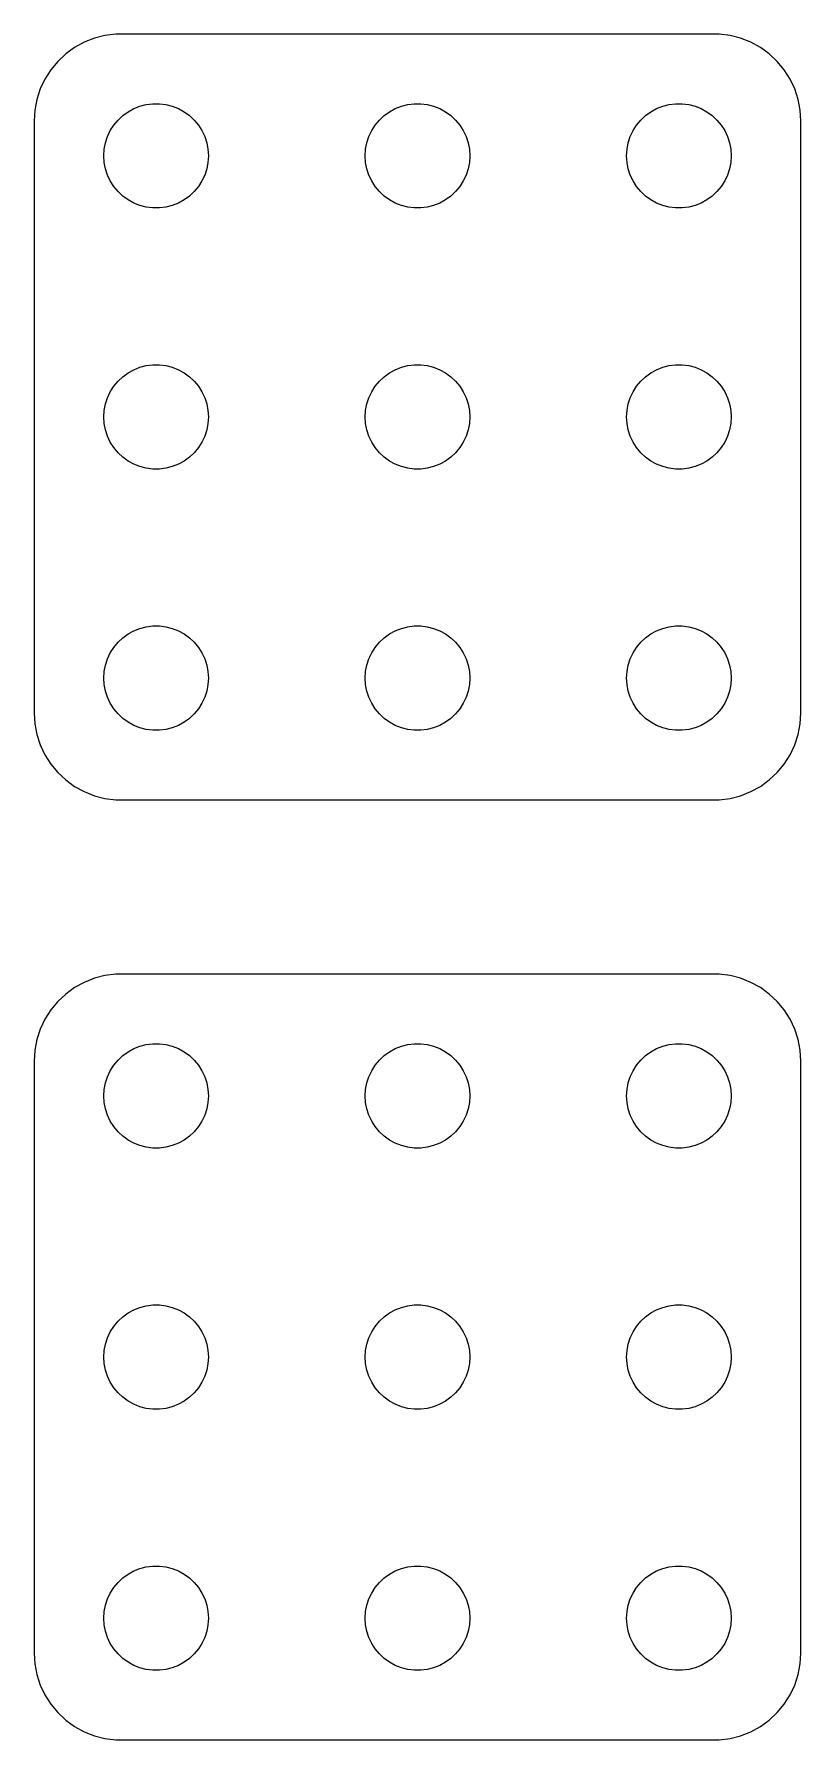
# Model space of a CAD drawing. Header units: metres. Extents: x -22 to 22, y 140 to 346.
# Drawn here: x -22 to 22, y 248 to 346 of the extents above; entities that cross this region are included whole.
import ezdxf

# ---------------------------------------------------------------- set-up
doc = ezdxf.new("R2010")
doc.units = ezdxf.units.M

msp = doc.modelspace()

# ---------------------------------------------------------------- linework, layer by layer
for p, q in [((-17.9369, 345.911), (-18.5451, 345.755)), ((-17.3139, 345.99), (-17.9369, 345.911)), ((17.3139, 345.99), (-17.3139, 345.99)), ((17.9369, 345.911), (17.3139, 345.99)), ((18.5451, 345.755), (17.9369, 345.911)), ((-19.6791, 345.222), (-20.1871, 344.853)), ((-19.1289, 345.524), (-19.6791, 345.222)), ((-18.5451, 345.755), (-19.1289, 345.524)), ((19.1289, 345.524), (18.5451, 345.755)), ((19.6791, 345.222), (19.1289, 345.524)), ((20.1871, 344.853), (19.6791, 345.222)), ((-21.0451, 343.939), (-21.3815, 343.409)), ((-20.6448, 344.423), (-21.0451, 343.939)), ((-20.1871, 344.853), (-20.6448, 344.423)), ((20.6448, 344.423), (20.1871, 344.853)), ((21.0451, 343.939), (20.6448, 344.423)), ((21.3815, 343.409), (21.0451, 343.939)), ((-21.3815, 343.409), (-21.6489, 342.841)), ((21.6489, 342.841), (21.3815, 343.409)), ((-21.8429, 342.243), (-21.9606, 341.627)), ((-21.6489, 342.841), (-21.8429, 342.243)), ((-15.5621, 341.947), (-15.1884, 341.994)), ((-15.1884, 341.994), (-14.8116, 341.994)), ((-14.8116, 341.994), (-14.4379, 341.947)), ((-0.562134, 341.947), (-0.18837, 341.994)), ((-0.18837, 341.994), (0.18837, 341.994)), ((0.18837, 341.994), (0.562134, 341.947)), ((14.4379, 341.947), (14.8116, 341.994)), ((14.8116, 341.994), (15.1884, 341.994)), ((15.1884, 341.994), (15.5621, 341.947)), ((21.8429, 342.243), (21.6489, 342.841)), ((21.9606, 341.627), (21.8429, 342.243)), ((-21.9606, 341.627), (-22, 341)), ((-22, 341), (-22, 307)), ((-17.427, 340.763), (-17.1869, 341.054)), ((-17.1869, 341.054), (-16.9123, 341.312)), ((-16.9123, 341.312), (-16.6075, 341.533)), ((-16.6075, 341.533), (-16.2773, 341.714)), ((-16.2773, 341.714), (-15.927, 341.853)), ((-15.927, 341.853), (-15.5621, 341.947)), ((-14.4379, 341.947), (-14.0729, 341.853)), ((-14.0729, 341.853), (-13.7227, 341.714)), ((-13.7227, 341.714), (-13.3925, 341.533)), ((-13.3925, 341.533), (-13.0877, 341.312)), ((-13.0877, 341.312), (-12.8131, 341.054)), ((-12.8131, 341.054), (-12.5729, 340.763)), ((-2.42705, 340.763), (-2.1869, 341.054)), ((-2.1869, 341.054), (-1.91226, 341.312)), ((-1.91226, 341.312), (-1.60747, 341.533)), ((-1.60747, 341.533), (-1.27733, 341.714)), ((-1.27733, 341.714), (-0.927048, 341.853)), ((-0.927048, 341.853), (-0.562134, 341.947)), ((0.562134, 341.947), (0.927048, 341.853)), ((0.927048, 341.853), (1.27733, 341.714)), ((1.27733, 341.714), (1.60747, 341.533)), ((1.60747, 341.533), (1.91226, 341.312)), ((1.91226, 341.312), (2.1869, 341.054)), ((2.1869, 341.054), (2.42705, 340.763)), ((12.5729, 340.763), (12.8131, 341.054)), ((12.8131, 341.054), (13.0877, 341.312)), ((13.0877, 341.312), (13.3925, 341.533)), ((13.3925, 341.533), (13.7227, 341.714)), ((13.7227, 341.714), (14.0729, 341.853)), ((14.0729, 341.853), (14.4379, 341.947)), ((15.5621, 341.947), (15.927, 341.853)), ((15.927, 341.853), (16.2773, 341.714)), ((16.2773, 341.714), (16.6075, 341.533)), ((16.6075, 341.533), (16.9123, 341.312)), ((16.9123, 341.312), (17.1869, 341.054)), ((17.1869, 341.054), (17.427, 340.763)), ((22, 341), (21.9606, 341.627)), ((22, 307), (22, 341)), ((-17.9057, 339.746), (-17.7893, 340.104)), ((-17.7893, 340.104), (-17.6289, 340.445)), ((-17.6289, 340.445), (-17.427, 340.763)), ((-12.5729, 340.763), (-12.3711, 340.445)), ((-12.3711, 340.445), (-12.2107, 340.104)), ((-12.2107, 340.104), (-12.0942, 339.746)), ((-2.90575, 339.746), (-2.78932, 340.104)), ((-2.78932, 340.104), (-2.62891, 340.445)), ((-2.62891, 340.445), (-2.42705, 340.763)), ((2.42705, 340.763), (2.62891, 340.445)), ((2.62891, 340.445), (2.78932, 340.104)), ((2.78932, 340.104), (2.90575, 339.746)), ((12.0942, 339.746), (12.2107, 340.104)), ((12.2107, 340.104), (12.3711, 340.445)), ((12.3711, 340.445), (12.5729, 340.763)), ((17.427, 340.763), (17.6289, 340.445)), ((17.6289, 340.445), (17.7893, 340.104)), ((17.7893, 340.104), (17.9057, 339.746)), ((-18, 339), (-17.9763, 339.376)), ((-17.9763, 339.376), (-17.9057, 339.746)), ((-12.0942, 339.746), (-12.0237, 339.376)), ((-12.0237, 339.376), (-12, 339)), ((-3, 339), (-2.97633, 339.376)), ((-2.97633, 339.376), (-2.90575, 339.746)), ((2.90575, 339.746), (2.97633, 339.376)), ((2.97633, 339.376), (3, 339)), ((12, 339), (12.0237, 339.376)), ((12.0237, 339.376), (12.0942, 339.746)), ((17.9057, 339.746), (17.9763, 339.376)), ((17.9763, 339.376), (18, 339)), ((-17.9763, 338.624), (-18, 339)), ((-17.9057, 338.254), (-17.9763, 338.624)), ((-17.7893, 337.896), (-17.9057, 338.254)), ((-12.0942, 338.254), (-12.2107, 337.896)), ((-12.0237, 338.624), (-12.0942, 338.254)), ((-12, 339), (-12.0237, 338.624)), ((-2.97633, 338.624), (-3, 339)), ((-2.90575, 338.254), (-2.97633, 338.624)), ((-2.78932, 337.896), (-2.90575, 338.254)), ((2.90575, 338.254), (2.78932, 337.896)), ((2.97633, 338.624), (2.90575, 338.254)), ((3, 339), (2.97633, 338.624)), ((12.0237, 338.624), (12, 339)), ((12.0942, 338.254), (12.0237, 338.624)), ((12.2107, 337.896), (12.0942, 338.254)), ((17.9057, 338.254), (17.7893, 337.896)), ((17.9763, 338.624), (17.9057, 338.254)), ((18, 339), (17.9763, 338.624)), ((-17.6289, 337.555), (-17.7893, 337.896)), ((-17.427, 337.237), (-17.6289, 337.555)), ((-17.1869, 336.946), (-17.427, 337.237)), ((-12.5729, 337.237), (-12.8131, 336.946)), ((-12.3711, 337.555), (-12.5729, 337.237)), ((-12.2107, 337.896), (-12.3711, 337.555)), ((-2.62891, 337.555), (-2.78932, 337.896)), ((-2.42705, 337.237), (-2.62891, 337.555)), ((-2.1869, 336.946), (-2.42705, 337.237)), ((2.42705, 337.237), (2.1869, 336.946)), ((2.62891, 337.555), (2.42705, 337.237)), ((2.78932, 337.896), (2.62891, 337.555)), ((12.3711, 337.555), (12.2107, 337.896)), ((12.5729, 337.237), (12.3711, 337.555)), ((12.8131, 336.946), (12.5729, 337.237)), ((17.427, 337.237), (17.1869, 336.946)), ((17.6289, 337.555), (17.427, 337.237)), ((17.7893, 337.896), (17.6289, 337.555)), ((-16.9123, 336.688), (-17.1869, 336.946)), ((-16.6075, 336.467), (-16.9123, 336.688)), ((-16.2773, 336.286), (-16.6075, 336.467)), ((-15.927, 336.147), (-16.2773, 336.286)), ((-15.5621, 336.053), (-15.927, 336.147)), ((-14.0729, 336.147), (-14.4379, 336.053)), ((-13.7227, 336.286), (-14.0729, 336.147)), ((-13.3925, 336.467), (-13.7227, 336.286)), ((-13.0877, 336.688), (-13.3925, 336.467)), ((-12.8131, 336.946), (-13.0877, 336.688)), ((-1.91226, 336.688), (-2.1869, 336.946)), ((-1.60747, 336.467), (-1.91226, 336.688)), ((-1.27733, 336.286), (-1.60747, 336.467)), ((-0.927048, 336.147), (-1.27733, 336.286)), ((-0.562134, 336.053), (-0.927048, 336.147)), ((0.927048, 336.147), (0.562134, 336.053)), ((1.27733, 336.286), (0.927048, 336.147)), ((1.60747, 336.467), (1.27733, 336.286)), ((1.91226, 336.688), (1.60747, 336.467)), ((2.1869, 336.946), (1.91226, 336.688)), ((13.0877, 336.688), (12.8131, 336.946)), ((13.3925, 336.467), (13.0877, 336.688)), ((13.7227, 336.286), (13.3925, 336.467)), ((14.0729, 336.147), (13.7227, 336.286)), ((14.4379, 336.053), (14.0729, 336.147)), ((15.927, 336.147), (15.5621, 336.053)), ((16.2773, 336.286), (15.927, 336.147)), ((16.6075, 336.467), (16.2773, 336.286)), ((16.9123, 336.688), (16.6075, 336.467)), ((17.1869, 336.946), (16.9123, 336.688)), ((-15.1884, 336.006), (-15.5621, 336.053)), ((-14.8116, 336.006), (-15.1884, 336.006)), ((-14.4379, 336.053), (-14.8116, 336.006)), ((-0.18837, 336.006), (-0.562134, 336.053)), ((0.18837, 336.006), (-0.18837, 336.006)), ((0.562134, 336.053), (0.18837, 336.006)), ((14.8116, 336.006), (14.4379, 336.053)), ((15.1884, 336.006), (14.8116, 336.006)), ((15.5621, 336.053), (15.1884, 336.006)), ((-17.1869, 326.054), (-16.9123, 326.312)), ((-16.9123, 326.312), (-16.6075, 326.533)), ((-16.6075, 326.533), (-16.2773, 326.714)), ((-16.2773, 326.714), (-15.927, 326.853)), ((-15.927, 326.853), (-15.5621, 326.947)), ((-15.5621, 326.947), (-15.1884, 326.994)), ((-15.1884, 326.994), (-14.8116, 326.994)), ((-14.8116, 326.994), (-14.4379, 326.947)), ((-14.4379, 326.947), (-14.0729, 326.853)), ((-14.0729, 326.853), (-13.7227, 326.714)), ((-13.7227, 326.714), (-13.3925, 326.533)), ((-13.3925, 326.533), (-13.0877, 326.312)), ((-13.0877, 326.312), (-12.8131, 326.054)), ((-2.1869, 326.054), (-1.91226, 326.312)), ((-1.91226, 326.312), (-1.60747, 326.533)), ((-1.60747, 326.533), (-1.27733, 326.714)), ((-1.27733, 326.714), (-0.927048, 326.853)), ((-0.927048, 326.853), (-0.562134, 326.947)), ((-0.562134, 326.947), (-0.18837, 326.994)), ((-0.18837, 326.994), (0.18837, 326.994)), ((0.18837, 326.994), (0.562134, 326.947)), ((0.562134, 326.947), (0.927048, 326.853)), ((0.927048, 326.853), (1.27733, 326.714)), ((1.27733, 326.714), (1.60747, 326.533)), ((1.60747, 326.533), (1.91226, 326.312)), ((1.91226, 326.312), (2.1869, 326.054)), ((12.8131, 326.054), (13.0877, 326.312)), ((13.0877, 326.312), (13.3925, 326.533)), ((13.3925, 326.533), (13.7227, 326.714)), ((13.7227, 326.714), (14.0729, 326.853)), ((14.0729, 326.853), (14.4379, 326.947)), ((14.4379, 326.947), (14.8116, 326.994)), ((14.8116, 326.994), (15.1884, 326.994)), ((15.1884, 326.994), (15.5621, 326.947)), ((15.5621, 326.947), (15.927, 326.853)), ((15.927, 326.853), (16.2773, 326.714)), ((16.2773, 326.714), (16.6075, 326.533)), ((16.6075, 326.533), (16.9123, 326.312)), ((16.9123, 326.312), (17.1869, 326.054)), ((-17.7893, 325.104), (-17.6289, 325.445)), ((-17.6289, 325.445), (-17.427, 325.763)), ((-17.427, 325.763), (-17.1869, 326.054)), ((-12.8131, 326.054), (-12.5729, 325.763)), ((-12.5729, 325.763), (-12.3711, 325.445)), ((-12.3711, 325.445), (-12.2107, 325.104)), ((-2.78932, 325.104), (-2.62891, 325.445)), ((-2.62891, 325.445), (-2.42705, 325.763)), ((-2.42705, 325.763), (-2.1869, 326.054)), ((2.1869, 326.054), (2.42705, 325.763)), ((2.42705, 325.763), (2.62891, 325.445)), ((2.62891, 325.445), (2.78932, 325.104)), ((12.2107, 325.104), (12.3711, 325.445)), ((12.3711, 325.445), (12.5729, 325.763)), ((12.5729, 325.763), (12.8131, 326.054)), ((17.1869, 326.054), (17.427, 325.763)), ((17.427, 325.763), (17.6289, 325.445)), ((17.6289, 325.445), (17.7893, 325.104)), ((-18, 324), (-17.9763, 324.376)), ((-17.9763, 324.376), (-17.9057, 324.746)), ((-17.9057, 324.746), (-17.7893, 325.104)), ((-12.2107, 325.104), (-12.0942, 324.746)), ((-12.0942, 324.746), (-12.0237, 324.376)), ((-12.0237, 324.376), (-12, 324)), ((-3, 324), (-2.97633, 324.376)), ((-2.97633, 324.376), (-2.90575, 324.746)), ((-2.90575, 324.746), (-2.78932, 325.104)), ((2.78932, 325.104), (2.90575, 324.746)), ((2.90575, 324.746), (2.97633, 324.376)), ((2.97633, 324.376), (3, 324)), ((12, 324), (12.0237, 324.376)), ((12.0237, 324.376), (12.0942, 324.746)), ((12.0942, 324.746), (12.2107, 325.104)), ((17.7893, 325.104), (17.9057, 324.746)), ((17.9057, 324.746), (17.9763, 324.376)), ((17.9763, 324.376), (18, 324)), ((-17.9763, 323.624), (-18, 324)), ((-17.9057, 323.254), (-17.9763, 323.624)), ((-12.0237, 323.624), (-12.0942, 323.254)), ((-12, 324), (-12.0237, 323.624)), ((-2.97633, 323.624), (-3, 324)), ((-2.90575, 323.254), (-2.97633, 323.624)), ((2.97633, 323.624), (2.90575, 323.254)), ((3, 324), (2.97633, 323.624)), ((12.0237, 323.624), (12, 324)), ((12.0942, 323.254), (12.0237, 323.624)), ((17.9763, 323.624), (17.9057, 323.254)), ((18, 324), (17.9763, 323.624)), ((-17.7893, 322.896), (-17.9057, 323.254)), ((-17.6289, 322.555), (-17.7893, 322.896)), ((-17.427, 322.237), (-17.6289, 322.555)), ((-12.3711, 322.555), (-12.5729, 322.237)), ((-12.2107, 322.896), (-12.3711, 322.555)), ((-12.0942, 323.254), (-12.2107, 322.896)), ((-2.78932, 322.896), (-2.90575, 323.254)), ((-2.62891, 322.555), (-2.78932, 322.896)), ((-2.42705, 322.237), (-2.62891, 322.555)), ((2.62891, 322.555), (2.42705, 322.237)), ((2.78932, 322.896), (2.62891, 322.555)), ((2.90575, 323.254), (2.78932, 322.896)), ((12.2107, 322.896), (12.0942, 323.254)), ((12.3711, 322.555), (12.2107, 322.896)), ((12.5729, 322.237), (12.3711, 322.555)), ((17.6289, 322.555), (17.427, 322.237)), ((17.7893, 322.896), (17.6289, 322.555)), ((17.9057, 323.254), (17.7893, 322.896)), ((-17.1869, 321.946), (-17.427, 322.237)), ((-16.9123, 321.688), (-17.1869, 321.946)), ((-16.6075, 321.467), (-16.9123, 321.688)), ((-16.2773, 321.286), (-16.6075, 321.467)), ((-13.3925, 321.467), (-13.7227, 321.286)), ((-13.0877, 321.688), (-13.3925, 321.467)), ((-12.8131, 321.946), (-13.0877, 321.688)), ((-12.5729, 322.237), (-12.8131, 321.946)), ((-2.1869, 321.946), (-2.42705, 322.237)), ((-1.91226, 321.688), (-2.1869, 321.946)), ((-1.60747, 321.467), (-1.91226, 321.688)), ((-1.27733, 321.286), (-1.60747, 321.467)), ((1.60747, 321.467), (1.27733, 321.286)), ((1.91226, 321.688), (1.60747, 321.467)), ((2.1869, 321.946), (1.91226, 321.688)), ((2.42705, 322.237), (2.1869, 321.946)), ((12.8131, 321.946), (12.5729, 322.237)), ((13.0877, 321.688), (12.8131, 321.946)), ((13.3925, 321.467), (13.0877, 321.688)), ((13.7227, 321.286), (13.3925, 321.467)), ((16.6075, 321.467), (16.2773, 321.286)), ((16.9123, 321.688), (16.6075, 321.467)), ((17.1869, 321.946), (16.9123, 321.688)), ((17.427, 322.237), (17.1869, 321.946)), ((-15.927, 321.147), (-16.2773, 321.286)), ((-15.5621, 321.053), (-15.927, 321.147)), ((-15.1884, 321.006), (-15.5621, 321.053)), ((-14.8116, 321.006), (-15.1884, 321.006)), ((-14.4379, 321.053), (-14.8116, 321.006)), ((-14.0729, 321.147), (-14.4379, 321.053)), ((-13.7227, 321.286), (-14.0729, 321.147)), ((-0.927048, 321.147), (-1.27733, 321.286)), ((-0.562134, 321.053), (-0.927048, 321.147)), ((-0.18837, 321.006), (-0.562134, 321.053)), ((0.18837, 321.006), (-0.18837, 321.006)), ((0.562134, 321.053), (0.18837, 321.006)), ((0.927048, 321.147), (0.562134, 321.053)), ((1.27733, 321.286), (0.927048, 321.147)), ((14.0729, 321.147), (13.7227, 321.286)), ((14.4379, 321.053), (14.0729, 321.147)), ((14.8116, 321.006), (14.4379, 321.053)), ((15.1884, 321.006), (14.8116, 321.006)), ((15.5621, 321.053), (15.1884, 321.006)), ((15.927, 321.147), (15.5621, 321.053)), ((16.2773, 321.286), (15.927, 321.147)), ((-16.6075, 311.533), (-16.2773, 311.714)), ((-16.2773, 311.714), (-15.927, 311.853)), ((-15.927, 311.853), (-15.5621, 311.947)), ((-15.5621, 311.947), (-15.1884, 311.994)), ((-15.1884, 311.994), (-14.8116, 311.994)), ((-14.8116, 311.994), (-14.4379, 311.947)), ((-14.4379, 311.947), (-14.0729, 311.853)), ((-14.0729, 311.853), (-13.7227, 311.714)), ((-13.7227, 311.714), (-13.3925, 311.533)), ((-1.60747, 311.533), (-1.27733, 311.714)), ((-1.27733, 311.714), (-0.927048, 311.853)), ((-0.927048, 311.853), (-0.562134, 311.947)), ((-0.562134, 311.947), (-0.18837, 311.994)), ((-0.18837, 311.994), (0.18837, 311.994)), ((0.18837, 311.994), (0.562134, 311.947)), ((0.562134, 311.947), (0.927048, 311.853)), ((0.927048, 311.853), (1.27733, 311.714)), ((1.27733, 311.714), (1.60747, 311.533)), ((13.3925, 311.533), (13.7227, 311.714)), ((13.7227, 311.714), (14.0729, 311.853)), ((14.0729, 311.853), (14.4379, 311.947)), ((14.4379, 311.947), (14.8116, 311.994)), ((14.8116, 311.994), (15.1884, 311.994)), ((15.1884, 311.994), (15.5621, 311.947)), ((15.5621, 311.947), (15.927, 311.853)), ((15.927, 311.853), (16.2773, 311.714)), ((16.2773, 311.714), (16.6075, 311.533)), ((-17.6289, 310.445), (-17.427, 310.763)), ((-17.427, 310.763), (-17.1869, 311.054)), ((-17.1869, 311.054), (-16.9123, 311.312)), ((-16.9123, 311.312), (-16.6075, 311.533)), ((-13.3925, 311.533), (-13.0877, 311.312)), ((-13.0877, 311.312), (-12.8131, 311.054)), ((-12.8131, 311.054), (-12.5729, 310.763)), ((-12.5729, 310.763), (-12.3711, 310.445)), ((-2.62891, 310.445), (-2.42705, 310.763)), ((-2.42705, 310.763), (-2.1869, 311.054)), ((-2.1869, 311.054), (-1.91226, 311.312)), ((-1.91226, 311.312), (-1.60747, 311.533)), ((1.60747, 311.533), (1.91226, 311.312)), ((1.91226, 311.312), (2.1869, 311.054)), ((2.1869, 311.054), (2.42705, 310.763)), ((2.42705, 310.763), (2.62891, 310.445)), ((12.3711, 310.445), (12.5729, 310.763)), ((12.5729, 310.763), (12.8131, 311.054)), ((12.8131, 311.054), (13.0877, 311.312)), ((13.0877, 311.312), (13.3925, 311.533)), ((16.6075, 311.533), (16.9123, 311.312)), ((16.9123, 311.312), (17.1869, 311.054)), ((17.1869, 311.054), (17.427, 310.763)), ((17.427, 310.763), (17.6289, 310.445)), ((-17.9763, 309.376), (-17.9057, 309.746)), ((-17.9057, 309.746), (-17.7893, 310.104)), ((-17.7893, 310.104), (-17.6289, 310.445)), ((-12.3711, 310.445), (-12.2107, 310.104)), ((-12.2107, 310.104), (-12.0942, 309.746)), ((-12.0942, 309.746), (-12.0237, 309.376)), ((-2.97633, 309.376), (-2.90575, 309.746)), ((-2.90575, 309.746), (-2.78932, 310.104)), ((-2.78932, 310.104), (-2.62891, 310.445)), ((2.62891, 310.445), (2.78932, 310.104)), ((2.78932, 310.104), (2.90575, 309.746)), ((2.90575, 309.746), (2.97633, 309.376)), ((12.0237, 309.376), (12.0942, 309.746)), ((12.0942, 309.746), (12.2107, 310.104)), ((12.2107, 310.104), (12.3711, 310.445)), ((17.6289, 310.445), (17.7893, 310.104)), ((17.7893, 310.104), (17.9057, 309.746)), ((17.9057, 309.746), (17.9763, 309.376)), ((-18, 309), (-17.9763, 309.376)), ((-17.9763, 308.624), (-18, 309)), ((-12.0237, 309.376), (-12, 309)), ((-12, 309), (-12.0237, 308.624)), ((-3, 309), (-2.97633, 309.376)), ((-2.97633, 308.624), (-3, 309)), ((2.97633, 309.376), (3, 309)), ((3, 309), (2.97633, 308.624)), ((12, 309), (12.0237, 309.376)), ((12.0237, 308.624), (12, 309)), ((17.9763, 309.376), (18, 309)), ((18, 309), (17.9763, 308.624)), ((-17.9057, 308.254), (-17.9763, 308.624)), ((-17.7893, 307.896), (-17.9057, 308.254)), ((-17.6289, 307.555), (-17.7893, 307.896)), ((-12.2107, 307.896), (-12.3711, 307.555)), ((-12.0942, 308.254), (-12.2107, 307.896)), ((-12.0237, 308.624), (-12.0942, 308.254)), ((-2.90575, 308.254), (-2.97633, 308.624)), ((-2.78932, 307.896), (-2.90575, 308.254)), ((-2.62891, 307.555), (-2.78932, 307.896)), ((2.78932, 307.896), (2.62891, 307.555)), ((2.90575, 308.254), (2.78932, 307.896)), ((2.97633, 308.624), (2.90575, 308.254)), ((12.0942, 308.254), (12.0237, 308.624)), ((12.2107, 307.896), (12.0942, 308.254)), ((12.3711, 307.555), (12.2107, 307.896)), ((17.7893, 307.896), (17.6289, 307.555)), ((17.9057, 308.254), (17.7893, 307.896)), ((17.9763, 308.624), (17.9057, 308.254)), ((-22, 307), (-21.9606, 306.373)), ((-17.427, 307.237), (-17.6289, 307.555)), ((-17.1869, 306.946), (-17.427, 307.237)), ((-16.9123, 306.688), (-17.1869, 306.946)), ((-16.6075, 306.467), (-16.9123, 306.688)), ((-13.0877, 306.688), (-13.3925, 306.467)), ((-12.8131, 306.946), (-13.0877, 306.688)), ((-12.5729, 307.237), (-12.8131, 306.946)), ((-12.3711, 307.555), (-12.5729, 307.237)), ((-2.42705, 307.237), (-2.62891, 307.555)), ((-2.1869, 306.946), (-2.42705, 307.237)), ((-1.91226, 306.688), (-2.1869, 306.946)), ((-1.60747, 306.467), (-1.91226, 306.688)), ((1.91226, 306.688), (1.60747, 306.467)), ((2.1869, 306.946), (1.91226, 306.688)), ((2.42705, 307.237), (2.1869, 306.946)), ((2.62891, 307.555), (2.42705, 307.237)), ((12.5729, 307.237), (12.3711, 307.555)), ((12.8131, 306.946), (12.5729, 307.237)), ((13.0877, 306.688), (12.8131, 306.946)), ((13.3925, 306.467), (13.0877, 306.688)), ((16.9123, 306.688), (16.6075, 306.467)), ((17.1869, 306.946), (16.9123, 306.688)), ((17.427, 307.237), (17.1869, 306.946)), ((17.6289, 307.555), (17.427, 307.237)), ((21.9606, 306.373), (22, 307)), ((-21.9606, 306.373), (-21.8429, 305.757)), ((-21.8429, 305.757), (-21.6489, 305.159)), ((-16.2773, 306.286), (-16.6075, 306.467)), ((-15.927, 306.147), (-16.2773, 306.286)), ((-15.5621, 306.053), (-15.927, 306.147)), ((-15.1884, 306.006), (-15.5621, 306.053)), ((-14.8116, 306.006), (-15.1884, 306.006)), ((-14.4379, 306.053), (-14.8116, 306.006)), ((-14.0729, 306.147), (-14.4379, 306.053)), ((-13.7227, 306.286), (-14.0729, 306.147)), ((-13.3925, 306.467), (-13.7227, 306.286)), ((-1.27733, 306.286), (-1.60747, 306.467)), ((-0.927048, 306.147), (-1.27733, 306.286)), ((-0.562134, 306.053), (-0.927048, 306.147)), ((-0.18837, 306.006), (-0.562134, 306.053)), ((0.18837, 306.006), (-0.18837, 306.006)), ((0.562134, 306.053), (0.18837, 306.006)), ((0.927048, 306.147), (0.562134, 306.053)), ((1.27733, 306.286), (0.927048, 306.147)), ((1.60747, 306.467), (1.27733, 306.286)), ((13.7227, 306.286), (13.3925, 306.467)), ((14.0729, 306.147), (13.7227, 306.286)), ((14.4379, 306.053), (14.0729, 306.147)), ((14.8116, 306.006), (14.4379, 306.053)), ((15.1884, 306.006), (14.8116, 306.006)), ((15.5621, 306.053), (15.1884, 306.006)), ((15.927, 306.147), (15.5621, 306.053)), ((16.2773, 306.286), (15.927, 306.147)), ((16.6075, 306.467), (16.2773, 306.286)), ((21.6489, 305.159), (21.8429, 305.757)), ((21.8429, 305.757), (21.9606, 306.373)), ((-21.6489, 305.159), (-21.3815, 304.591)), ((21.3815, 304.591), (21.6489, 305.159)), ((-21.3815, 304.591), (-21.0451, 304.061)), ((-21.0451, 304.061), (-20.6448, 303.577)), ((20.6448, 303.577), (21.0451, 304.061)), ((21.0451, 304.061), (21.3815, 304.591)), ((-20.6448, 303.577), (-20.1871, 303.147)), ((-20.1871, 303.147), (-19.6791, 302.778)), ((-19.6791, 302.778), (-19.1289, 302.476)), ((19.1289, 302.476), (19.6791, 302.778)), ((19.6791, 302.778), (20.1871, 303.147)), ((20.1871, 303.147), (20.6448, 303.577)), ((-19.1289, 302.476), (-18.5451, 302.245)), ((-18.5451, 302.245), (-17.9369, 302.089)), ((-17.9369, 302.089), (-17.3139, 302.01)), ((-17.3139, 302.01), (17.3139, 302.01)), ((17.3139, 302.01), (17.9369, 302.089)), ((17.9369, 302.089), (18.5451, 302.245)), ((18.5451, 302.245), (19.1289, 302.476)), ((-17.3139, 291.99), (-17.9369, 291.911)), ((17.3139, 291.99), (-17.3139, 291.99)), ((17.9369, 291.911), (17.3139, 291.99)), ((-19.6791, 291.222), (-20.1871, 290.853)), ((-19.1289, 291.524), (-19.6791, 291.222)), ((-18.5451, 291.755), (-19.1289, 291.524)), ((-17.9369, 291.911), (-18.5451, 291.755)), ((18.5451, 291.755), (17.9369, 291.911)), ((19.1289, 291.524), (18.5451, 291.755)), ((19.6791, 291.222), (19.1289, 291.524)), ((20.1871, 290.853), (19.6791, 291.222)), ((-20.6448, 290.423), (-21.0451, 289.939)), ((-20.1871, 290.853), (-20.6448, 290.423)), ((20.6448, 290.423), (20.1871, 290.853)), ((21.0451, 289.939), (20.6448, 290.423)), ((-21.3815, 289.409), (-21.6489, 288.841)), ((-21.0451, 289.939), (-21.3815, 289.409)), ((21.3815, 289.409), (21.0451, 289.939)), ((21.6489, 288.841), (21.3815, 289.409)), ((-21.8429, 288.243), (-21.9606, 287.627)), ((-21.6489, 288.841), (-21.8429, 288.243)), ((21.8429, 288.243), (21.6489, 288.841)), ((21.9606, 287.627), (21.8429, 288.243)), ((-21.9606, 287.627), (-22, 287)), ((-17.1869, 287.054), (-16.9123, 287.312)), ((-16.9123, 287.312), (-16.6075, 287.533)), ((-16.6075, 287.533), (-16.2773, 287.714)), ((-16.2773, 287.714), (-15.927, 287.853)), ((-15.927, 287.853), (-15.5621, 287.947)), ((-15.5621, 287.947), (-15.1884, 287.994)), ((-15.1884, 287.994), (-14.8116, 287.994)), ((-14.8116, 287.994), (-14.4379, 287.947)), ((-14.4379, 287.947), (-14.0729, 287.853)), ((-14.0729, 287.853), (-13.7227, 287.714)), ((-13.7227, 287.714), (-13.3925, 287.533)), ((-13.3925, 287.533), (-13.0877, 287.312)), ((-13.0877, 287.312), (-12.8131, 287.054)), ((-2.1869, 287.054), (-1.91226, 287.312)), ((-1.91226, 287.312), (-1.60747, 287.533)), ((-1.60747, 287.533), (-1.27733, 287.714)), ((-1.27733, 287.714), (-0.927048, 287.853)), ((-0.927048, 287.853), (-0.562134, 287.947)), ((-0.562134, 287.947), (-0.18837, 287.994)), ((-0.18837, 287.994), (0.18837, 287.994)), ((0.18837, 287.994), (0.562134, 287.947)), ((0.562134, 287.947), (0.927048, 287.853)), ((0.927048, 287.853), (1.27733, 287.714)), ((1.27733, 287.714), (1.60747, 287.533)), ((1.60747, 287.533), (1.91226, 287.312)), ((1.91226, 287.312), (2.1869, 287.054)), ((12.8131, 287.054), (13.0877, 287.312)), ((13.0877, 287.312), (13.3925, 287.533)), ((13.3925, 287.533), (13.7227, 287.714)), ((13.7227, 287.714), (14.0729, 287.853)), ((14.0729, 287.853), (14.4379, 287.947)), ((14.4379, 287.947), (14.8116, 287.994)), ((14.8116, 287.994), (15.1884, 287.994)), ((15.1884, 287.994), (15.5621, 287.947)), ((15.5621, 287.947), (15.927, 287.853)), ((15.927, 287.853), (16.2773, 287.714)), ((16.2773, 287.714), (16.6075, 287.533)), ((16.6075, 287.533), (16.9123, 287.312)), ((16.9123, 287.312), (17.1869, 287.054)), ((22, 287), (21.9606, 287.627)), ((-22, 287), (-22, 253)), ((-17.9057, 285.746), (-17.7893, 286.104)), ((-17.7893, 286.104), (-17.6289, 286.445)), ((-17.6289, 286.445), (-17.427, 286.763)), ((-17.427, 286.763), (-17.1869, 287.054)), ((-12.8131, 287.054), (-12.5729, 286.763)), ((-12.5729, 286.763), (-12.3711, 286.445)), ((-12.3711, 286.445), (-12.2107, 286.104)), ((-12.2107, 286.104), (-12.0942, 285.746)), ((-2.90575, 285.746), (-2.78932, 286.104)), ((-2.78932, 286.104), (-2.62891, 286.445)), ((-2.62891, 286.445), (-2.42705, 286.763)), ((-2.42705, 286.763), (-2.1869, 287.054)), ((2.1869, 287.054), (2.42705, 286.763)), ((2.42705, 286.763), (2.62891, 286.445)), ((2.62891, 286.445), (2.78932, 286.104)), ((2.78932, 286.104), (2.90575, 285.746)), ((12.0942, 285.746), (12.2107, 286.104)), ((12.2107, 286.104), (12.3711, 286.445)), ((12.3711, 286.445), (12.5729, 286.763)), ((12.5729, 286.763), (12.8131, 287.054)), ((17.1869, 287.054), (17.427, 286.763)), ((17.427, 286.763), (17.6289, 286.445)), ((17.6289, 286.445), (17.7893, 286.104)), ((17.7893, 286.104), (17.9057, 285.746)), ((22, 253), (22, 287)), ((-18, 285), (-17.9763, 285.376)), ((-17.9763, 285.376), (-17.9057, 285.746)), ((-12.0942, 285.746), (-12.0237, 285.376)), ((-12.0237, 285.376), (-12, 285)), ((-3, 285), (-2.97633, 285.376)), ((-2.97633, 285.376), (-2.90575, 285.746)), ((2.90575, 285.746), (2.97633, 285.376)), ((2.97633, 285.376), (3, 285)), ((12, 285), (12.0237, 285.376)), ((12.0237, 285.376), (12.0942, 285.746)), ((17.9057, 285.746), (17.9763, 285.376)), ((17.9763, 285.376), (18, 285)), ((-17.9763, 284.624), (-18, 285)), ((-17.9057, 284.254), (-17.9763, 284.624)), ((-17.7893, 283.896), (-17.9057, 284.254)), ((-12.0942, 284.254), (-12.2107, 283.896)), ((-12.0237, 284.624), (-12.0942, 284.254)), ((-12, 285), (-12.0237, 284.624)), ((-2.97633, 284.624), (-3, 285)), ((-2.90575, 284.254), (-2.97633, 284.624)), ((-2.78932, 283.896), (-2.90575, 284.254)), ((2.90575, 284.254), (2.78932, 283.896)), ((2.97633, 284.624), (2.90575, 284.254)), ((3, 285), (2.97633, 284.624)), ((12.0237, 284.624), (12, 285)), ((12.0942, 284.254), (12.0237, 284.624)), ((12.2107, 283.896), (12.0942, 284.254)), ((17.9057, 284.254), (17.7893, 283.896)), ((17.9763, 284.624), (17.9057, 284.254)), ((18, 285), (17.9763, 284.624)), ((-17.6289, 283.555), (-17.7893, 283.896)), ((-17.427, 283.237), (-17.6289, 283.555)), ((-17.1869, 282.946), (-17.427, 283.237)), ((-12.5729, 283.237), (-12.8131, 282.946)), ((-12.3711, 283.555), (-12.5729, 283.237)), ((-12.2107, 283.896), (-12.3711, 283.555)), ((-2.62891, 283.555), (-2.78932, 283.896)), ((-2.42705, 283.237), (-2.62891, 283.555)), ((-2.1869, 282.946), (-2.42705, 283.237)), ((2.42705, 283.237), (2.1869, 282.946)), ((2.62891, 283.555), (2.42705, 283.237)), ((2.78932, 283.896), (2.62891, 283.555)), ((12.3711, 283.555), (12.2107, 283.896)), ((12.5729, 283.237), (12.3711, 283.555)), ((12.8131, 282.946), (12.5729, 283.237)), ((17.427, 283.237), (17.1869, 282.946)), ((17.6289, 283.555), (17.427, 283.237)), ((17.7893, 283.896), (17.6289, 283.555)), ((-16.9123, 282.688), (-17.1869, 282.946)), ((-16.6075, 282.467), (-16.9123, 282.688)), ((-16.2773, 282.286), (-16.6075, 282.467)), ((-15.927, 282.147), (-16.2773, 282.286)), ((-13.7227, 282.286), (-14.0729, 282.147)), ((-13.3925, 282.467), (-13.7227, 282.286)), ((-13.0877, 282.688), (-13.3925, 282.467)), ((-12.8131, 282.946), (-13.0877, 282.688)), ((-1.91226, 282.688), (-2.1869, 282.946)), ((-1.60747, 282.467), (-1.91226, 282.688)), ((-1.27733, 282.286), (-1.60747, 282.467)), ((-0.927048, 282.147), (-1.27733, 282.286)), ((1.27733, 282.286), (0.927048, 282.147)), ((1.60747, 282.467), (1.27733, 282.286)), ((1.91226, 282.688), (1.60747, 282.467)), ((2.1869, 282.946), (1.91226, 282.688)), ((13.0877, 282.688), (12.8131, 282.946)), ((13.3925, 282.467), (13.0877, 282.688)), ((13.7227, 282.286), (13.3925, 282.467)), ((14.0729, 282.147), (13.7227, 282.286)), ((16.2773, 282.286), (15.927, 282.147)), ((16.6075, 282.467), (16.2773, 282.286)), ((16.9123, 282.688), (16.6075, 282.467)), ((17.1869, 282.946), (16.9123, 282.688)), ((-15.5621, 282.053), (-15.927, 282.147)), ((-15.1884, 282.006), (-15.5621, 282.053)), ((-14.8116, 282.006), (-15.1884, 282.006)), ((-14.4379, 282.053), (-14.8116, 282.006)), ((-14.0729, 282.147), (-14.4379, 282.053)), ((-0.562134, 282.053), (-0.927048, 282.147)), ((-0.18837, 282.006), (-0.562134, 282.053)), ((0.18837, 282.006), (-0.18837, 282.006)), ((0.562134, 282.053), (0.18837, 282.006)), ((0.927048, 282.147), (0.562134, 282.053)), ((14.4379, 282.053), (14.0729, 282.147)), ((14.8116, 282.006), (14.4379, 282.053)), ((15.1884, 282.006), (14.8116, 282.006)), ((15.5621, 282.053), (15.1884, 282.006)), ((15.927, 282.147), (15.5621, 282.053)), ((-16.9123, 272.312), (-16.6075, 272.533)), ((-16.6075, 272.533), (-16.2773, 272.714)), ((-16.2773, 272.714), (-15.927, 272.853)), ((-15.927, 272.853), (-15.5621, 272.947)), ((-15.5621, 272.947), (-15.1884, 272.994)), ((-15.1884, 272.994), (-14.8116, 272.994)), ((-14.8116, 272.994), (-14.4379, 272.947)), ((-14.4379, 272.947), (-14.0729, 272.853)), ((-14.0729, 272.853), (-13.7227, 272.714)), ((-13.7227, 272.714), (-13.3925, 272.533)), ((-13.3925, 272.533), (-13.0877, 272.312)), ((-1.91226, 272.312), (-1.60747, 272.533)), ((-1.60747, 272.533), (-1.27733, 272.714)), ((-1.27733, 272.714), (-0.927048, 272.853)), ((-0.927048, 272.853), (-0.562134, 272.947)), ((-0.562134, 272.947), (-0.18837, 272.994)), ((-0.18837, 272.994), (0.18837, 272.994)), ((0.18837, 272.994), (0.562134, 272.947)), ((0.562134, 272.947), (0.927048, 272.853)), ((0.927048, 272.853), (1.27733, 272.714)), ((1.27733, 272.714), (1.60747, 272.533)), ((1.60747, 272.533), (1.91226, 272.312)), ((13.0877, 272.312), (13.3925, 272.533)), ((13.3925, 272.533), (13.7227, 272.714)), ((13.7227, 272.714), (14.0729, 272.853)), ((14.0729, 272.853), (14.4379, 272.947)), ((14.4379, 272.947), (14.8116, 272.994)), ((14.8116, 272.994), (15.1884, 272.994)), ((15.1884, 272.994), (15.5621, 272.947)), ((15.5621, 272.947), (15.927, 272.853)), ((15.927, 272.853), (16.2773, 272.714)), ((16.2773, 272.714), (16.6075, 272.533)), ((16.6075, 272.533), (16.9123, 272.312)), ((-17.7893, 271.104), (-17.6289, 271.445)), ((-17.6289, 271.445), (-17.427, 271.763)), ((-17.427, 271.763), (-17.1869, 272.054)), ((-17.1869, 272.054), (-16.9123, 272.312)), ((-13.0877, 272.312), (-12.8131, 272.054)), ((-12.8131, 272.054), (-12.5729, 271.763)), ((-12.5729, 271.763), (-12.3711, 271.445)), ((-12.3711, 271.445), (-12.2107, 271.104)), ((-2.78932, 271.104), (-2.62891, 271.445)), ((-2.62891, 271.445), (-2.42705, 271.763)), ((-2.42705, 271.763), (-2.1869, 272.054)), ((-2.1869, 272.054), (-1.91226, 272.312)), ((1.91226, 272.312), (2.1869, 272.054)), ((2.1869, 272.054), (2.42705, 271.763)), ((2.42705, 271.763), (2.62891, 271.445)), ((2.62891, 271.445), (2.78932, 271.104)), ((12.2107, 271.104), (12.3711, 271.445)), ((12.3711, 271.445), (12.5729, 271.763)), ((12.5729, 271.763), (12.8131, 272.054)), ((12.8131, 272.054), (13.0877, 272.312)), ((16.9123, 272.312), (17.1869, 272.054)), ((17.1869, 272.054), (17.427, 271.763)), ((17.427, 271.763), (17.6289, 271.445)), ((17.6289, 271.445), (17.7893, 271.104)), ((-17.9763, 270.376), (-17.9057, 270.746)), ((-17.9057, 270.746), (-17.7893, 271.104)), ((-12.2107, 271.104), (-12.0942, 270.746)), ((-12.0942, 270.746), (-12.0237, 270.376)), ((-2.97633, 270.376), (-2.90575, 270.746)), ((-2.90575, 270.746), (-2.78932, 271.104)), ((2.78932, 271.104), (2.90575, 270.746)), ((2.90575, 270.746), (2.97633, 270.376)), ((12.0237, 270.376), (12.0942, 270.746)), ((12.0942, 270.746), (12.2107, 271.104)), ((17.7893, 271.104), (17.9057, 270.746)), ((17.9057, 270.746), (17.9763, 270.376)), ((-18, 270), (-17.9763, 270.376)), ((-17.9763, 269.624), (-18, 270)), ((-17.9057, 269.254), (-17.9763, 269.624)), ((-12.0237, 269.624), (-12.0942, 269.254)), ((-12.0237, 270.376), (-12, 270)), ((-12, 270), (-12.0237, 269.624)), ((-3, 270), (-2.97633, 270.376)), ((-2.97633, 269.624), (-3, 270)), ((-2.90575, 269.254), (-2.97633, 269.624)), ((2.97633, 269.624), (2.90575, 269.254)), ((2.97633, 270.376), (3, 270)), ((3, 270), (2.97633, 269.624)), ((12, 270), (12.0237, 270.376)), ((12.0237, 269.624), (12, 270)), ((12.0942, 269.254), (12.0237, 269.624)), ((17.9763, 269.624), (17.9057, 269.254)), ((17.9763, 270.376), (18, 270)), ((18, 270), (17.9763, 269.624)), ((-17.7893, 268.896), (-17.9057, 269.254)), ((-17.6289, 268.555), (-17.7893, 268.896)), ((-17.427, 268.237), (-17.6289, 268.555)), ((-12.3711, 268.555), (-12.5729, 268.237)), ((-12.2107, 268.896), (-12.3711, 268.555)), ((-12.0942, 269.254), (-12.2107, 268.896)), ((-2.78932, 268.896), (-2.90575, 269.254)), ((-2.62891, 268.555), (-2.78932, 268.896)), ((-2.42705, 268.237), (-2.62891, 268.555)), ((2.62891, 268.555), (2.42705, 268.237)), ((2.78932, 268.896), (2.62891, 268.555)), ((2.90575, 269.254), (2.78932, 268.896)), ((12.2107, 268.896), (12.0942, 269.254)), ((12.3711, 268.555), (12.2107, 268.896)), ((12.5729, 268.237), (12.3711, 268.555)), ((17.6289, 268.555), (17.427, 268.237)), ((17.7893, 268.896), (17.6289, 268.555)), ((17.9057, 269.254), (17.7893, 268.896)), ((-17.1869, 267.946), (-17.427, 268.237)), ((-16.9123, 267.688), (-17.1869, 267.946)), ((-16.6075, 267.467), (-16.9123, 267.688)), ((-13.0877, 267.688), (-13.3925, 267.467)), ((-12.8131, 267.946), (-13.0877, 267.688)), ((-12.5729, 268.237), (-12.8131, 267.946)), ((-2.1869, 267.946), (-2.42705, 268.237)), ((-1.91226, 267.688), (-2.1869, 267.946)), ((-1.60747, 267.467), (-1.91226, 267.688)), ((1.91226, 267.688), (1.60747, 267.467)), ((2.1869, 267.946), (1.91226, 267.688)), ((2.42705, 268.237), (2.1869, 267.946)), ((12.8131, 267.946), (12.5729, 268.237)), ((13.0877, 267.688), (12.8131, 267.946)), ((13.3925, 267.467), (13.0877, 267.688)), ((16.9123, 267.688), (16.6075, 267.467)), ((17.1869, 267.946), (16.9123, 267.688)), ((17.427, 268.237), (17.1869, 267.946)), ((-16.2773, 267.286), (-16.6075, 267.467)), ((-15.927, 267.147), (-16.2773, 267.286)), ((-15.5621, 267.053), (-15.927, 267.147)), ((-15.1884, 267.006), (-15.5621, 267.053)), ((-14.8116, 267.006), (-15.1884, 267.006)), ((-14.4379, 267.053), (-14.8116, 267.006)), ((-14.0729, 267.147), (-14.4379, 267.053)), ((-13.7227, 267.286), (-14.0729, 267.147)), ((-13.3925, 267.467), (-13.7227, 267.286)), ((-1.27733, 267.286), (-1.60747, 267.467)), ((-0.927048, 267.147), (-1.27733, 267.286)), ((-0.562134, 267.053), (-0.927048, 267.147)), ((-0.18837, 267.006), (-0.562134, 267.053)), ((0.18837, 267.006), (-0.18837, 267.006)), ((0.562134, 267.053), (0.18837, 267.006)), ((0.927048, 267.147), (0.562134, 267.053)), ((1.27733, 267.286), (0.927048, 267.147)), ((1.60747, 267.467), (1.27733, 267.286)), ((13.7227, 267.286), (13.3925, 267.467)), ((14.0729, 267.147), (13.7227, 267.286)), ((14.4379, 267.053), (14.0729, 267.147)), ((14.8116, 267.006), (14.4379, 267.053)), ((15.1884, 267.006), (14.8116, 267.006)), ((15.5621, 267.053), (15.1884, 267.006)), ((15.927, 267.147), (15.5621, 267.053)), ((16.2773, 267.286), (15.927, 267.147)), ((16.6075, 267.467), (16.2773, 267.286)), ((-16.6075, 257.533), (-16.2773, 257.714)), ((-16.2773, 257.714), (-15.927, 257.853)), ((-15.927, 257.853), (-15.5621, 257.947)), ((-15.5621, 257.947), (-15.1884, 257.994)), ((-15.1884, 257.994), (-14.8116, 257.994)), ((-14.8116, 257.994), (-14.4379, 257.947)), ((-14.4379, 257.947), (-14.0729, 257.853)), ((-14.0729, 257.853), (-13.7227, 257.714)), ((-13.7227, 257.714), (-13.3925, 257.533)), ((-1.60747, 257.533), (-1.27733, 257.714)), ((-1.27733, 257.714), (-0.927048, 257.853)), ((-0.927048, 257.853), (-0.562134, 257.947)), ((-0.562134, 257.947), (-0.18837, 257.994)), ((-0.18837, 257.994), (0.18837, 257.994)), ((0.18837, 257.994), (0.562134, 257.947)), ((0.562134, 257.947), (0.927048, 257.853)), ((0.927048, 257.853), (1.27733, 257.714)), ((1.27733, 257.714), (1.60747, 257.533)), ((13.3925, 257.533), (13.7227, 257.714)), ((13.7227, 257.714), (14.0729, 257.853)), ((14.0729, 257.853), (14.4379, 257.947)), ((14.4379, 257.947), (14.8116, 257.994)), ((14.8116, 257.994), (15.1884, 257.994)), ((15.1884, 257.994), (15.5621, 257.947)), ((15.5621, 257.947), (15.927, 257.853)), ((15.927, 257.853), (16.2773, 257.714)), ((16.2773, 257.714), (16.6075, 257.533)), ((-17.6289, 256.445), (-17.427, 256.763)), ((-17.427, 256.763), (-17.1869, 257.054)), ((-17.1869, 257.054), (-16.9123, 257.312)), ((-16.9123, 257.312), (-16.6075, 257.533)), ((-13.3925, 257.533), (-13.0877, 257.312)), ((-13.0877, 257.312), (-12.8131, 257.054)), ((-12.8131, 257.054), (-12.5729, 256.763)), ((-12.5729, 256.763), (-12.3711, 256.445)), ((-2.62891, 256.445), (-2.42705, 256.763)), ((-2.42705, 256.763), (-2.1869, 257.054)), ((-2.1869, 257.054), (-1.91226, 257.312)), ((-1.91226, 257.312), (-1.60747, 257.533)), ((1.60747, 257.533), (1.91226, 257.312)), ((1.91226, 257.312), (2.1869, 257.054)), ((2.1869, 257.054), (2.42705, 256.763)), ((2.42705, 256.763), (2.62891, 256.445)), ((12.3711, 256.445), (12.5729, 256.763)), ((12.5729, 256.763), (12.8131, 257.054)), ((12.8131, 257.054), (13.0877, 257.312)), ((13.0877, 257.312), (13.3925, 257.533)), ((16.6075, 257.533), (16.9123, 257.312)), ((16.9123, 257.312), (17.1869, 257.054)), ((17.1869, 257.054), (17.427, 256.763)), ((17.427, 256.763), (17.6289, 256.445)), ((-17.9763, 255.376), (-17.9057, 255.746)), ((-17.9057, 255.746), (-17.7893, 256.104)), ((-17.7893, 256.104), (-17.6289, 256.445)), ((-12.3711, 256.445), (-12.2107, 256.104)), ((-12.2107, 256.104), (-12.0942, 255.746)), ((-12.0942, 255.746), (-12.0237, 255.376)), ((-2.97633, 255.376), (-2.90575, 255.746)), ((-2.90575, 255.746), (-2.78932, 256.104)), ((-2.78932, 256.104), (-2.62891, 256.445)), ((2.62891, 256.445), (2.78932, 256.104)), ((2.78932, 256.104), (2.90575, 255.746)), ((2.90575, 255.746), (2.97633, 255.376)), ((12.0237, 255.376), (12.0942, 255.746)), ((12.0942, 255.746), (12.2107, 256.104)), ((12.2107, 256.104), (12.3711, 256.445)), ((17.6289, 256.445), (17.7893, 256.104)), ((17.7893, 256.104), (17.9057, 255.746)), ((17.9057, 255.746), (17.9763, 255.376)), ((-18, 255), (-17.9763, 255.376)), ((-17.9763, 254.624), (-18, 255)), ((-12.0237, 255.376), (-12, 255)), ((-12, 255), (-12.0237, 254.624)), ((-3, 255), (-2.97633, 255.376)), ((-2.97633, 254.624), (-3, 255)), ((2.97633, 255.376), (3, 255)), ((3, 255), (2.97633, 254.624)), ((12, 255), (12.0237, 255.376)), ((12.0237, 254.624), (12, 255)), ((17.9763, 255.376), (18, 255)), ((18, 255), (17.9763, 254.624)), ((-17.9057, 254.254), (-17.9763, 254.624)), ((-17.7893, 253.896), (-17.9057, 254.254)), ((-17.6289, 253.555), (-17.7893, 253.896)), ((-12.2107, 253.896), (-12.3711, 253.555)), ((-12.0942, 254.254), (-12.2107, 253.896)), ((-12.0237, 254.624), (-12.0942, 254.254)), ((-2.90575, 254.254), (-2.97633, 254.624)), ((-2.78932, 253.896), (-2.90575, 254.254)), ((-2.62891, 253.555), (-2.78932, 253.896)), ((2.78932, 253.896), (2.62891, 253.555)), ((2.90575, 254.254), (2.78932, 253.896)), ((2.97633, 254.624), (2.90575, 254.254)), ((12.0942, 254.254), (12.0237, 254.624)), ((12.2107, 253.896), (12.0942, 254.254)), ((12.3711, 253.555), (12.2107, 253.896)), ((17.7893, 253.896), (17.6289, 253.555)), ((17.9057, 254.254), (17.7893, 253.896)), ((17.9763, 254.624), (17.9057, 254.254)), ((-22, 253), (-21.9606, 252.373)), ((-17.427, 253.237), (-17.6289, 253.555)), ((-17.1869, 252.946), (-17.427, 253.237)), ((-16.9123, 252.688), (-17.1869, 252.946)), ((-12.8131, 252.946), (-13.0877, 252.688)), ((-12.5729, 253.237), (-12.8131, 252.946)), ((-12.3711, 253.555), (-12.5729, 253.237)), ((-2.42705, 253.237), (-2.62891, 253.555)), ((-2.1869, 252.946), (-2.42705, 253.237)), ((-1.91226, 252.688), (-2.1869, 252.946)), ((2.1869, 252.946), (1.91226, 252.688)), ((2.42705, 253.237), (2.1869, 252.946)), ((2.62891, 253.555), (2.42705, 253.237)), ((12.5729, 253.237), (12.3711, 253.555)), ((12.8131, 252.946), (12.5729, 253.237)), ((13.0877, 252.688), (12.8131, 252.946)), ((17.1869, 252.946), (16.9123, 252.688)), ((17.427, 253.237), (17.1869, 252.946)), ((17.6289, 253.555), (17.427, 253.237)), ((21.9606, 252.373), (22, 253)), ((-21.9606, 252.373), (-21.8429, 251.757)), ((-16.6075, 252.467), (-16.9123, 252.688)), ((-16.2773, 252.286), (-16.6075, 252.467)), ((-15.927, 252.147), (-16.2773, 252.286)), ((-15.5621, 252.053), (-15.927, 252.147)), ((-15.1884, 252.006), (-15.5621, 252.053)), ((-14.8116, 252.006), (-15.1884, 252.006)), ((-14.4379, 252.053), (-14.8116, 252.006)), ((-14.0729, 252.147), (-14.4379, 252.053)), ((-13.7227, 252.286), (-14.0729, 252.147)), ((-13.3925, 252.467), (-13.7227, 252.286)), ((-13.0877, 252.688), (-13.3925, 252.467)), ((-1.60747, 252.467), (-1.91226, 252.688)), ((-1.27733, 252.286), (-1.60747, 252.467)), ((-0.927048, 252.147), (-1.27733, 252.286)), ((-0.562134, 252.053), (-0.927048, 252.147)), ((-0.18837, 252.006), (-0.562134, 252.053)), ((0.18837, 252.006), (-0.18837, 252.006)), ((0.562134, 252.053), (0.18837, 252.006)), ((0.927048, 252.147), (0.562134, 252.053)), ((1.27733, 252.286), (0.927048, 252.147)), ((1.60747, 252.467), (1.27733, 252.286)), ((1.91226, 252.688), (1.60747, 252.467)), ((13.3925, 252.467), (13.0877, 252.688)), ((13.7227, 252.286), (13.3925, 252.467)), ((14.0729, 252.147), (13.7227, 252.286)), ((14.4379, 252.053), (14.0729, 252.147)), ((14.8116, 252.006), (14.4379, 252.053)), ((15.1884, 252.006), (14.8116, 252.006)), ((15.5621, 252.053), (15.1884, 252.006)), ((15.927, 252.147), (15.5621, 252.053)), ((16.2773, 252.286), (15.927, 252.147)), ((16.6075, 252.467), (16.2773, 252.286)), ((16.9123, 252.688), (16.6075, 252.467)), ((21.8429, 251.757), (21.9606, 252.373)), ((-21.8429, 251.757), (-21.6489, 251.159)), ((-21.6489, 251.159), (-21.3815, 250.591)), ((21.3815, 250.591), (21.6489, 251.159)), ((21.6489, 251.159), (21.8429, 251.757)), ((-21.3815, 250.591), (-21.0451, 250.061)), ((-21.0451, 250.061), (-20.6448, 249.577)), ((20.6448, 249.577), (21.0451, 250.061)), ((21.0451, 250.061), (21.3815, 250.591)), ((-20.6448, 249.577), (-20.1871, 249.147)), ((-20.1871, 249.147), (-19.6791, 248.778)), ((19.6791, 248.778), (20.1871, 249.147)), ((20.1871, 249.147), (20.6448, 249.577)), ((-19.6791, 248.778), (-19.1289, 248.476)), ((-19.1289, 248.476), (-18.5451, 248.245)), ((-18.5451, 248.245), (-17.9369, 248.089)), ((-17.9369, 248.089), (-17.3139, 248.01)), ((-17.3139, 248.01), (17.3139, 248.01)), ((17.3139, 248.01), (17.9369, 248.089)), ((17.9369, 248.089), (18.5451, 248.245)), ((18.5451, 248.245), (19.1289, 248.476)), ((19.1289, 248.476), (19.6791, 248.778))]:
    msp.add_line(p, q)

doc.saveas('drawing.dxf')
